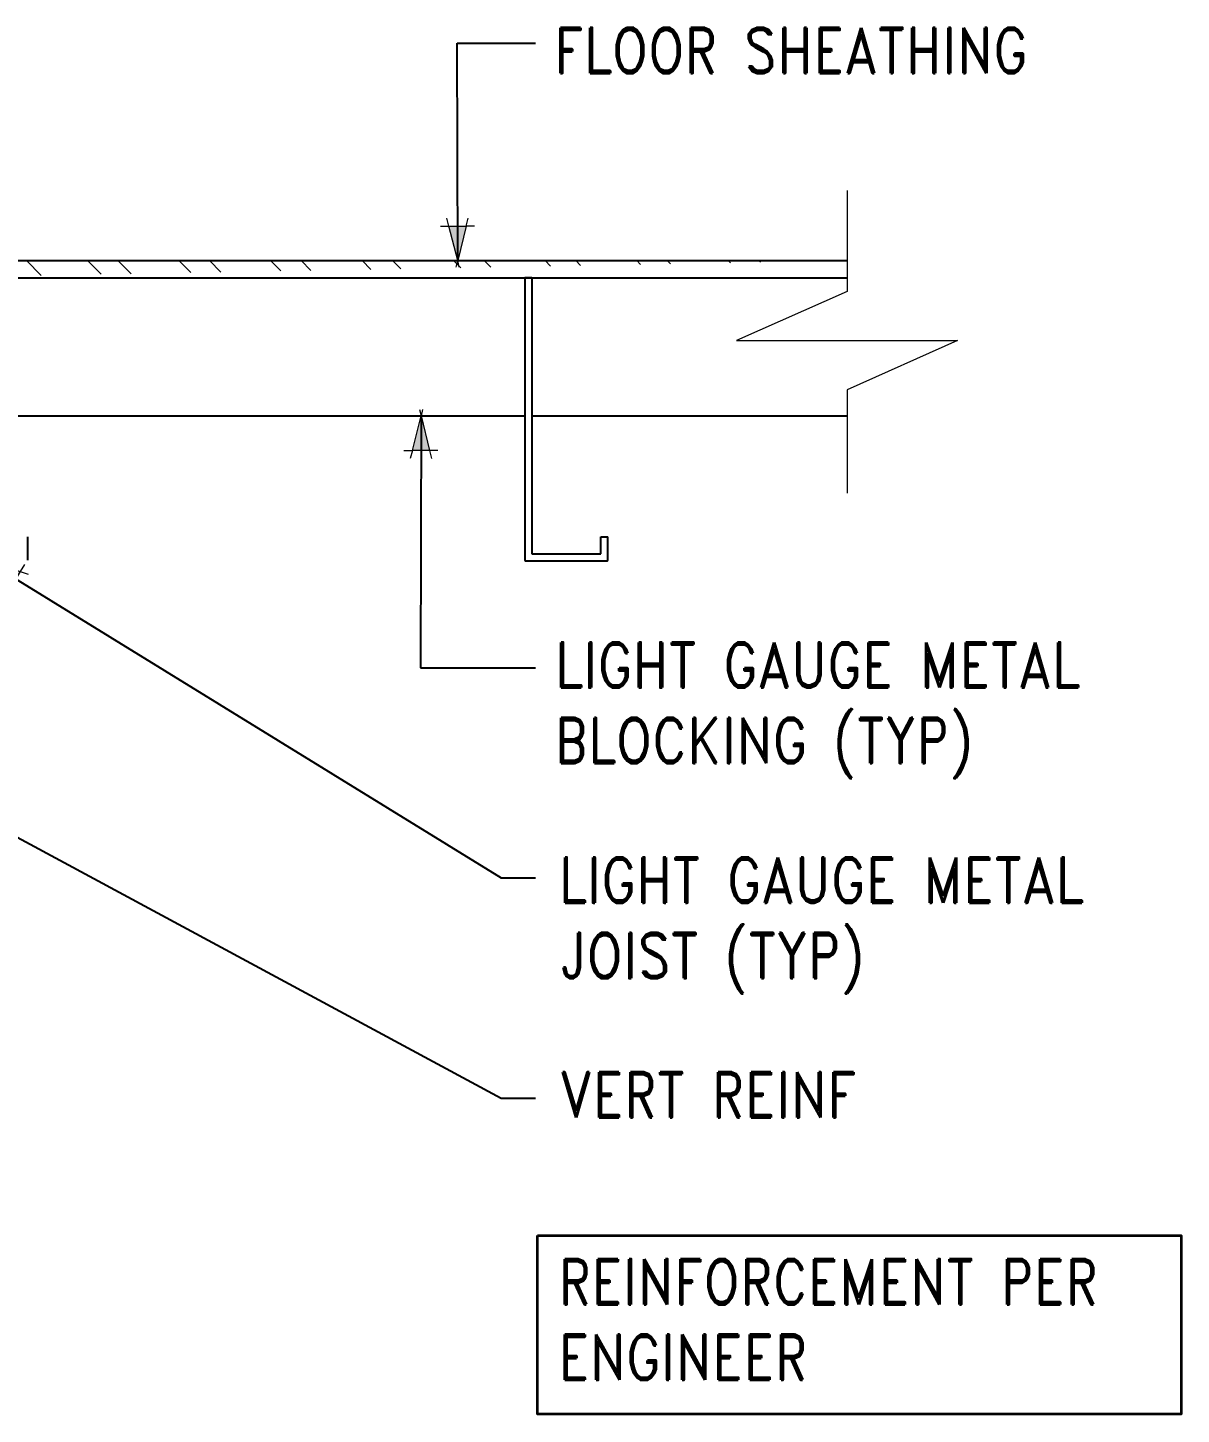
# Model space of a CAD drawing. Header units: inches. Extents: x -41.8 to 38.3, y 116.3 to 206.5.
# Drawn here: x 4.86 to 38.27, y 148.05 to 188.23 of the extents above; entities that cross this region are included whole.
import ezdxf

# ---------------------------------------------------------------- set-up
doc = ezdxf.new("R2010")
doc.units = ezdxf.units.IN
doc.header["$MEASUREMENT"] = 0
for name, color, linetype, lineweight in [('A2 Hatch', 8, 'Continuous', 9), ('A4 medium', 7, 'Continuous', 35), ('DIM', 3, 'Continuous', 13)]:
    doc.layers.add(name, color=color, linetype=linetype, lineweight=lineweight)
doc.styles.add('ARCTEXT', font='arctext.shx', dxfattribs={"width": 0.85})
doc.styles.add('ROMAND', font='romand.shx', dxfattribs={"width": 0.85})
doc.dimstyles.new('ARCTEXT1-4', dxfattribs={"dimtxt": 4, "dimasz": 2, "dimexe": 2, "dimexo": 2, "dimgap": 2, "dimtad": 1, "dimdec": 4, "dimzin": 3, "dimdsep": 46, "dimlunit": 4, "dimtxsty": 'ARCTEXT', "dimblk": 'ARCHTICK', "dimcen": 2, "dimaunit": 1, "dimadec": 0, "dimazin": 0, "dimtfac": 1, "dimtdec": 4, "dimtmove": 2, "dimatfit": 3, "dimldrblk": 'arrow', "dimfxl": 1, "dimtolj": 1, "dimtzin": 0, "dimarcsym": 0})

# ---------------------------------------------------------------- blocks, each defined once
blk = doc.blocks.new('_ArchTick')
at = {"color": 0, "linetype": 'ByBlock', "const_width": 0.15}
blk.add_lwpolyline([(-0.5, -0.5), (0.5, 0.5)], dxfattribs=at)
blk = doc.blocks.new('arrow')
at = {"layer": 'DIM'}
blk.add_hatch(color=253, dxfattribs=at).paths.add_polyline_path([(-2, 0.5), (-2, -0.5), (0, 0)])
at = {"layer": 'DIM', "lineweight": 9}
for points in [[(-2, 0.9831764405007561), (-2, 0.5), (-2.46875, 0.6171875)], [(0.3742552490839444, 0.0935638122700766), (0, 0)], [(0.3742552490839444, -0.0935638122700766), (0, 0)], [(-2, -0.9831764405007561), (-2, -0.5), (-2.46875, -0.6171875)]]:
    blk.add_lwpolyline(points, dxfattribs=at)
at = {"layer": 'DIM', "lineweight": 15}
blk.add_lwpolyline([(0, 0), (-2, -0.5), (-2, 0.5), (0, 0)], dxfattribs=at)

msp = doc.modelspace()

# ---------------------------------------------------------------- hatches: boundary and pattern name
at = {"layer": 'A2 Hatch', "ltscale": 0.15}
h = msp.add_hatch(dxfattribs=at)
h.set_pattern_fill('ANSI32', color=256, scale=5, angle=90, style=0)
h.set_pattern_definition([(135, (-3244.943183699926, 521.4947870350961), (-1.325825214724776, -1.325825214724776), []), (135, (-3244.943183699926, 522.3786705100961), (-1.325825214724776, -1.325825214724776), [])])
edge = h.paths.add_edge_path()
edge.add_line((1.210083153473959, 181.4776562118295), (28.58810494485303, 181.4776562118295))
edge.add_line((1.210083153473959, 180.9776562118295), (28.5881504223548, 180.9776562118295))
edge.add_line((28.58810494485303, 181.4776562118295), (28.58810494485303, 180.9776562118295))
edge.add_line((1.210083153473959, 181.4776562118295), (1.210083153473959, 180.9776562118295))

# ---------------------------------------------------------------- linework, layer by layer
at = {"ltscale": 0.15}
for p, q in [((-0.169214134024088, 181.4776562118295), (28.58810494485303, 181.4776562118295)), ((2.460083153473959, 180.9776562118295), (28.5881504223548, 180.9776562118295)), ((19.46048732971437, 180.9776562118295), (19.26048732971364, 180.9776562118295)), ((19.26048732971364, 180.9776562118295), (19.26048732971364, 172.7976562118292)), ((19.46048732971437, 180.9776562118295), (19.46048732971437, 172.9776562118295)), ((2.660083153472868, 176.9776562118295), (19.26048732971364, 176.9776562118295)), ((19.46048732971437, 176.9776562118295), (28.58851424237443, 176.9776562118295)), ((4.860083153473595, 172.7976562118292), (4.860083153473595, 173.4776562118295)), ((21.46048732971437, 172.9776562118295), (21.46048732971437, 173.4776562118295)), ((21.46048732971437, 173.4776562118295), (21.66048732971328, 173.4776562118295)), ((21.66048732971328, 172.7976562118292), (21.66048732971328, 173.4776562118295)), ((19.28048732971408, 172.7776562118292), (21.64048732971466, 172.7776562118292)), ((19.46048732971437, 172.9776562118295), (21.46048732971437, 172.9776562118295)), ((19.46048732971437, 172.9776562118295), (21.46048732971437, 172.9776562118295))]:
    msp.add_line(p, q, dxfattribs=at)
for centre, start, end in [((19.28048732971408, 172.7976562118292), 180, 270), ((21.64048732971466, 172.7976562118292), 270, 0)]:
    msp.add_arc(centre, 0.02, start, end, dxfattribs=at)
at = {"layer": 'A4 medium', "ltscale": 0.15}
msp.add_lwpolyline([(19.62717006377394, 153.2327407586576), (38.26848527154331, 153.2327407586576), (38.26848527154331, 148.0505483003012), (19.62717006377394, 148.0505483003012)], close=True, dxfattribs=at)
at = {"layer": 'DIM'}
for p, q in [((28.58792021181804, 183.5086938063841), (28.58818592727264, 180.5872992745067)), ((28.58818592727264, 180.5872992745067), (25.38438015707877, 179.1618613056994)), ((25.38438015707877, 179.1618613056994), (31.79225094588989, 179.1624441336175)), ((31.79225094588989, 179.1624441336175), (28.58844517569421, 177.7370061648071)), ((28.58844517569603, 177.7370061648071), (28.58871778140608, 174.7398570639225))]:
    msp.add_line(p, q, dxfattribs=at)

# ---------------------------------------------------------------- texts
at = {"layer": 'DIM', "color": 3, "char_height": 1.3125, "attachment_point": 1, "style": 'ROMAND'}
for s, insert, width in [('FLOOR SHEATHING ', (20.10048866030453, 188.2265946024718), 22.68954545454545), ('LIGHT GAUGE METAL \\PBLOCKING (TYP)', (20.12278515357363, 170.4176224311077), 22.68954545454545), ('LIGHT GAUGE METAL \\PJOIST (TYP)', (20.22927839196606, 164.1839837116149), 22.68954545454545), ('VERT REINF ', (20.26186340615138, 157.9651295693993), 22.68954545454545), ('REINFORCEMENT PER ENGINEER', (20.22530700176364, 152.5471122848917), 22.17808921814139)]:
    msp.add_mtext(s, dxfattribs=dict(at, insert=insert, width=width))

# ---------------------------------------------------------------- leaders
at = {"layer": 'DIM'}
for points in [[(17.31226958087833, 181.4776562118295), (17.29987051739451, 187.777020882751), (19.56862626454537, 187.777020882751)], [(16.25068167723518, 176.9776562118295), (16.23655175059727, 169.6775331783683), (19.56862626454537, 169.6775331783683)], [(3.660083153472868, 172.7776562118292), (18.56862626454537, 163.5926082867745), (19.56862626454537, 163.5926082867745)], [(-4.16491684652604, 169.4792383094034), (18.56862626454537, 157.2108570510154), (19.56862626454537, 157.2108570510154)]]:
    msp.add_leader(points, dimstyle='ARCTEXT1-4', override={"dimasz": 0.5, "dimtad": 0}, dxfattribs=at)

doc.saveas('drawing.dxf')
